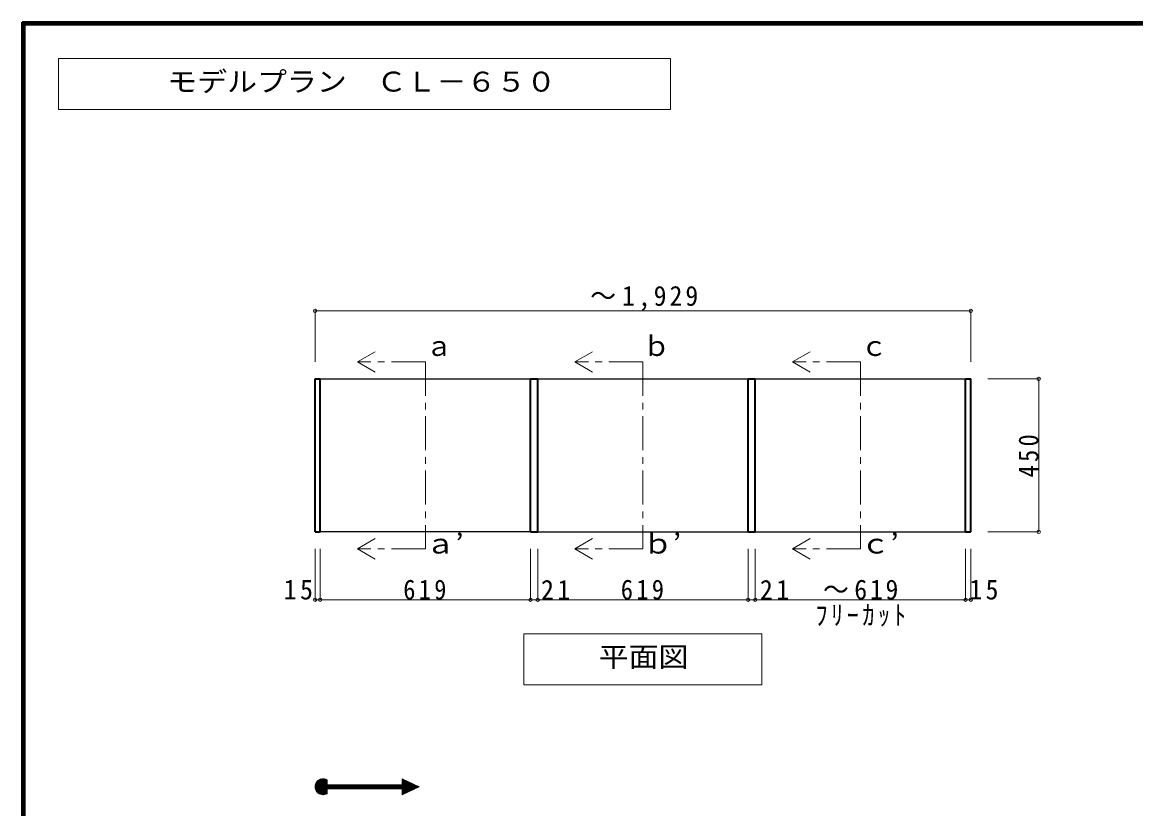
# Model space of a CAD drawing. Units: millimetres, scale not verified. Extents: x -3922 to 3878, y -2932 to 2722.
# Drawn here: x -3922 to -646, y 408 to 2722 of the extents above; entities that cross this region are included whole.
import ezdxf
from ezdxf.enums import TextEntityAlignment as Align

# ---------------------------------------------------------------- set-up
doc = ezdxf.new("R2010")
doc.units = ezdxf.units.MM
doc.header["$LTSCALE"] = 20
doc.header["$PDMODE"] = 32
doc.header["$PDSIZE"] = 10
doc.linetypes.add('CHAIN1', pattern=[8, 5, -1, 1, -1])
for name, color, linetype, lineweight in [('0-2', 2, 'Continuous', 35), ('0-3_固定棚', 3, 'Continuous', 25), ('0-A_文字', 7, 'Continuous', 18), ('0-B_寸法', 7, 'Continuous', 9), ('F-1_枠', 6, 'Continuous', 40)]:
    doc.layers.add(name, color=color, linetype=linetype, lineweight=lineweight)
doc.styles.add('ＭＳ ゴシック', font='')
doc.styles.get('ＭＳ ゴシック').set_extended_font_data('MS Gothic')

msp = doc.modelspace()

# ---------------------------------------------------------------- linework, layer by layer
at = {"layer": '0-2'}
for p, q in [((-3060.67, 1222.73), (-3060.67, 1672.73)), ((-3060.67, 1672.73), (-3045.67, 1672.73)), ((-3045.67, 1222.73), (-3045.67, 1672.73)), ((-2426.67, 1222.73), (-2426.67, 1672.73)), ((-2426.67, 1672.73), (-2405.67, 1672.73)), ((-2405.67, 1222.73), (-2405.67, 1672.73)), ((-1786.67, 1222.73), (-1786.67, 1672.73)), ((-1786.67, 1672.73), (-1765.67, 1672.73)), ((-1765.67, 1222.73), (-1765.67, 1672.73)), ((-1146.67, 1222.73), (-1146.67, 1672.73)), ((-1146.67, 1672.73), (-1131.67, 1672.73)), ((-1131.67, 1222.73), (-1131.67, 1672.73)), ((-3060.67, 1222.73), (-3045.67, 1222.73)), ((-2426.67, 1222.73), (-2405.67, 1222.73)), ((-1786.67, 1222.73), (-1765.67, 1222.73)), ((-1146.67, 1222.73), (-1131.67, 1222.73))]:
    msp.add_line(p, q, dxfattribs=at)
at = {"layer": '0-3_固定棚'}
for p, q in [((-3045.67, 1672.73), (-2426.67, 1672.73)), ((-2405.67, 1672.73), (-1786.67, 1672.73)), ((-1765.67, 1672.73), (-1146.67, 1672.73)), ((-2426.67, 1222.73), (-3045.67, 1222.73)), ((-2405.67, 1222.73), (-1786.67, 1222.73)), ((-1765.67, 1222.73), (-1146.67, 1222.73))]:
    msp.add_line(p, q, dxfattribs=at)
at = {"layer": '0-A_文字'}
for p, q in [((-2936.17, 1722.73), (-2884.2, 1752.73)), ((-2296.17, 1722.73), (-2244.2, 1752.73)), ((-1656.17, 1722.73), (-1604.2, 1752.73)), ((-2936.17, 1722.73), (-2884.2, 1692.73)), ((-2296.17, 1722.73), (-2244.2, 1692.73)), ((-1656.17, 1722.73), (-1604.2, 1692.73)), ((-2936.17, 1172.73), (-2884.2, 1202.73)), ((-2296.17, 1172.73), (-2244.2, 1202.73)), ((-1656.17, 1172.73), (-1604.2, 1202.73)), ((-2936.17, 1172.73), (-2884.2, 1142.73)), ((-2296.17, 1172.73), (-2244.2, 1142.73)), ((-1656.17, 1172.73), (-1604.2, 1142.73)), ((-1746.17, 922.73), (-1746.17, 772.73)), ((-2446.17, 772.73), (-1746.17, 772.73)), ((-3060.66, 472.25), (-3036.71, 496.2)), ((-3060.52, 475.22), (-3039.68, 496.06)), ((-3060.48, 469.61), (-3034.07, 496.02)), ((-3060.04, 467.21), (-3031.67, 495.58)), ((-3059.86, 478.71), (-3043.16, 495.4)), ((-3059.41, 465.01), (-3029.47, 494.96)), ((-3058.62, 462.98), (-3027.44, 494.16)), ((-3058.11, 483.29), (-3047.75, 493.65)), ((-3057.67, 461.09), (-3025.55, 493.22)), ((-2804.76, 496.21), (-2753.95, 472.6)), ((-2804.76, 478.49), (-2804.76, 496.21)), ((-2804.76, 493.39), (-2802.84, 495.31)), ((-2804.76, 490.56), (-2800.91, 494.42)), ((-2804.76, 487.73), (-2798.98, 493.52)), ((-2804.76, 484.9), (-2797.05, 492.62)), ((-2804.76, 482.07), (-2795.11, 491.72)), ((-3056.6, 459.34), (-3025.25, 490.69)), ((-3055.39, 457.72), (-3025.25, 487.86)), ((-3054.06, 456.22), (-3025.25, 485.03)), ((-3052.62, 454.84), (-3025.25, 482.21)), ((-3051.05, 453.58), (-3025.25, 479.38)), ((-3049.36, 452.44), (-3023.31, 478.49)), ((-3047.53, 451.44), (-3020.48, 478.49)), ((-3045.57, 450.57), (-3017.65, 478.49)), ((-3043.45, 449.87), (-3014.82, 478.49)), ((-3041.14, 449.34), (-3025.25, 465.23)), ((-3038.62, 449.04), (-3025.25, 462.41)), ((-3035.81, 449.02), (-3025.25, 459.58)), ((-3025.25, 466.7), (-3025.25, 452.15)), ((-3025.25, 466.7), (-2804.76, 466.7)), ((-3023.79, 466.7), (-3011.99, 478.49)), ((-3020.96, 466.7), (-3009.16, 478.49)), ((-3018.13, 466.7), (-3006.33, 478.49)), ((-3015.3, 466.7), (-3003.51, 478.49)), ((-3012.47, 466.7), (-3000.68, 478.49)), ((-3009.64, 466.7), (-2997.85, 478.49)), ((-3006.81, 466.7), (-2995.02, 478.49)), ((-3003.99, 466.7), (-2992.19, 478.49)), ((-3001.16, 466.7), (-2989.36, 478.49)), ((-2998.33, 466.7), (-2986.54, 478.49)), ((-2995.5, 466.7), (-2983.71, 478.49)), ((-2992.67, 466.7), (-2980.88, 478.49)), ((-2989.84, 466.7), (-2978.05, 478.49)), ((-2987.02, 466.7), (-2975.22, 478.49)), ((-2984.19, 466.7), (-2972.39, 478.49)), ((-2981.36, 466.7), (-2969.56, 478.49)), ((-2978.53, 466.7), (-2966.74, 478.49)), ((-2975.7, 466.7), (-2963.91, 478.49)), ((-2972.87, 466.7), (-2961.08, 478.49)), ((-2970.05, 466.7), (-2958.25, 478.49)), ((-2967.22, 466.7), (-2955.42, 478.49)), ((-2964.39, 466.7), (-2952.59, 478.49)), ((-2961.56, 466.7), (-2949.77, 478.49)), ((-2958.73, 466.7), (-2946.94, 478.49)), ((-2955.9, 466.7), (-2944.11, 478.49)), ((-2953.07, 466.7), (-2941.28, 478.49)), ((-2950.25, 466.7), (-2938.45, 478.49)), ((-2947.42, 466.7), (-2935.62, 478.49)), ((-2944.59, 466.7), (-2932.8, 478.49)), ((-2941.76, 466.7), (-2929.97, 478.49)), ((-2938.93, 466.7), (-2927.14, 478.49)), ((-2936.1, 466.7), (-2924.31, 478.49)), ((-2933.28, 466.7), (-2921.48, 478.49)), ((-2930.45, 466.7), (-2918.65, 478.49)), ((-2927.62, 466.7), (-2915.82, 478.49)), ((-2924.79, 466.7), (-2913, 478.49)), ((-2921.96, 466.7), (-2910.17, 478.49)), ((-2919.13, 466.7), (-2907.34, 478.49)), ((-2916.3, 466.7), (-2904.51, 478.49)), ((-2913.48, 466.7), (-2901.68, 478.49)), ((-2910.65, 466.7), (-2898.85, 478.49)), ((-2907.82, 466.7), (-2896.03, 478.49)), ((-2904.99, 466.7), (-2893.2, 478.49)), ((-2902.16, 466.7), (-2890.37, 478.49)), ((-2899.33, 466.7), (-2887.54, 478.49)), ((-2896.51, 466.7), (-2884.71, 478.49)), ((-2893.68, 466.7), (-2881.88, 478.49)), ((-2890.85, 466.7), (-2879.06, 478.49)), ((-2888.02, 466.7), (-2876.23, 478.49)), ((-2885.19, 466.7), (-2873.4, 478.49)), ((-2882.36, 466.7), (-2870.57, 478.49)), ((-2879.54, 466.7), (-2867.74, 478.49)), ((-2876.71, 466.7), (-2864.91, 478.49)), ((-2873.88, 466.7), (-2862.08, 478.49)), ((-2871.05, 466.7), (-2859.26, 478.49)), ((-2868.22, 466.7), (-2856.43, 478.49)), ((-2865.39, 466.7), (-2853.6, 478.49)), ((-2862.56, 466.7), (-2850.77, 478.49)), ((-2859.74, 466.7), (-2847.94, 478.49)), ((-2856.91, 466.7), (-2845.11, 478.49)), ((-2854.08, 466.7), (-2842.29, 478.49)), ((-2851.25, 466.7), (-2839.46, 478.49)), ((-2848.42, 466.7), (-2836.63, 478.49)), ((-2845.59, 466.7), (-2833.8, 478.49)), ((-2842.77, 466.7), (-2830.97, 478.49)), ((-2839.94, 466.7), (-2828.14, 478.49)), ((-2837.11, 466.7), (-2825.32, 478.49)), ((-2834.28, 466.7), (-2822.49, 478.49)), ((-2831.45, 466.7), (-2819.66, 478.49)), ((-2828.62, 466.7), (-2816.83, 478.49)), ((-2825.8, 466.7), (-2814, 478.49)), ((-2822.97, 466.7), (-2811.17, 478.49)), ((-2820.14, 466.7), (-2808.34, 478.49)), ((-2817.31, 466.7), (-2805.52, 478.49)), ((-2814.48, 466.7), (-2791.25, 489.93)), ((-2811.65, 466.7), (-2789.32, 489.03)), ((-2808.82, 466.7), (-2787.39, 488.13)), ((-2806, 466.7), (-2785.46, 487.24)), ((-2804.76, 479.25), (-2793.18, 490.83)), ((-2804.76, 465.1), (-2783.53, 486.34)), ((-2804.76, 462.27), (-2781.6, 485.44)), ((-2804.76, 459.45), (-2779.66, 484.55)), ((-2804.76, 456.62), (-2777.73, 483.65)), ((-2804.76, 453.79), (-2775.8, 482.75)), ((-2804.76, 450.96), (-2773.87, 481.85)), ((-2804.76, 448.99), (-2753.95, 472.6)), ((-2804.76, 466.7), (-2804.76, 448.99)), ((-2803.17, 449.73), (-2771.94, 480.96)), ((-2797.89, 452.18), (-2770.01, 480.06)), ((-2792.6, 454.64), (-2768.08, 479.16)), ((-2787.32, 457.09), (-2766.15, 478.27)), ((-2782.04, 459.54), (-2764.22, 477.37)), ((-2776.76, 462), (-2762.28, 476.47)), ((-2771.47, 464.45), (-2760.35, 475.57)), ((-2766.19, 466.91), (-2758.42, 474.68)), ((-2760.91, 469.36), (-2756.49, 473.78)), ((-2755.62, 471.82), (-2754.56, 472.88)), ((-3032.59, 449.41), (-3025.25, 456.75)), ((-3028.63, 450.54), (-3025.25, 453.92))]:
    msp.add_line(p, q, dxfattribs=at)
at = {"layer": '0-A_文字', "linetype": 'CHAIN1'}
for p, q in [((-2736.17, 1722.73), (-2936.17, 1722.73)), ((-2096.17, 1722.73), (-2296.17, 1722.73)), ((-2096.17, 1722.73), (-2096.17, 1172.73)), ((-1456.17, 1722.73), (-1656.17, 1722.73)), ((-1456.17, 1722.73), (-1456.17, 1172.73)), ((-2096.17, 1172.73), (-2296.17, 1172.73)), ((-1456.17, 1172.73), (-1656.17, 1172.73))]:
    msp.add_line(p, q, dxfattribs=at)
at = {"layer": '0-A_文字'}
msp.add_lwpolyline([(-3815.36, 2465.63), (-2015.36, 2465.63), (-2015.36, 2615.63), (-3815.36, 2615.63)], close=True, dxfattribs=at)
at = {"layer": '0-A_文字', "linetype": 'CHAIN1'}
msp.add_lwpolyline([(-2736.17, 1722.73), (-2736.17, 1172.73), (-2936.17, 1172.73)], dxfattribs=at)
at = {"layer": '0-A_文字'}
for points in [[(-1746.17, 922.73), (-2446.17, 922.73), (-2446.17, 772.73)], [(-3025.25, 493.04), (-3025.25, 478.49), (-2804.76, 478.49)]]:
    msp.add_lwpolyline(points, dxfattribs=at)
msp.add_arc((-3037.06, 472.6), 23.61, 60, 300, dxfattribs=at)
at = {"layer": '0-B_寸法', "color": 4}
for p, q in [((-3060.67, 1872.73), (-3060.67, 1722.73)), ((-3060.67, 1872.73), (-1131.67, 1872.73)), ((-1131.67, 1872.73), (-1131.67, 1722.73)), ((-931.67, 1672.73), (-1081.67, 1672.73)), ((-931.67, 1672.73), (-931.67, 1222.73)), ((-931.67, 1222.73), (-1081.67, 1222.73)), ((-3060.67, 1022.73), (-3060.67, 1172.73)), ((-3045.67, 1022.73), (-3045.67, 1172.73)), ((-2426.67, 1022.73), (-2426.67, 1172.73)), ((-2405.67, 1022.73), (-2405.67, 1172.73)), ((-1786.67, 1022.73), (-1786.67, 1172.73)), ((-1765.67, 1022.73), (-1765.67, 1172.73)), ((-1146.67, 1022.73), (-1146.67, 1172.73)), ((-1131.67, 1022.73), (-1131.67, 1172.73)), ((-3060.67, 1022.73), (-3045.67, 1022.73)), ((-3045.67, 1022.73), (-2426.67, 1022.73)), ((-2426.67, 1022.73), (-2405.67, 1022.73)), ((-2405.67, 1022.73), (-1146.67, 1022.73)), ((-1146.67, 1022.73), (-1131.67, 1022.73))]:
    msp.add_line(p, q, dxfattribs=at)
at = {"layer": '0-B_寸法'}
for p in [(-3060.67, 1872.73), (-1131.67, 1872.73), (-931.67, 1672.73), (-931.67, 1222.73), (-3060.67, 1022.73), (-3045.67, 1022.73), (-2426.67, 1022.73), (-2405.67, 1022.73), (-1786.67, 1022.73), (-1765.67, 1022.73), (-1146.67, 1022.73), (-1131.67, 1022.73)]:
    msp.add_point(p, dxfattribs=at)
at = {"layer": 'F-1_枠'}
for p, q in [((-3922.03, 2722.29), (-3922.03, -2864.37)), ((-3922.03, 2722.29), (3877.97, 2722.29)), ((-3918.7, 2722.29), (-3918.7, -2864.37)), ((-3915.36, 2722.29), (-3915.36, -2864.37)), ((-3922.03, 2718.96), (3877.97, 2718.96)), ((-3922.03, 2715.63), (3877.97, 2715.63))]:
    msp.add_line(p, q, dxfattribs=at)

# ---------------------------------------------------------------- texts
at = {"layer": '0-A_文字', "style": 'ＭＳ ゴシック', "width": 1.1}
for s, p in [('モデルプラン\u3000ＣＬ－６５０', (-3495.36, 2500.63)), ('ａ’', (-2736.17, 1141.21)), ('ｂ’', (-2096.17, 1141.21)), ('ｃ’', (-1456.17, 1141.21)), ('平面図', (-2226.17, 807.73))]:
    msp.add_text(s, height=58.65, dxfattribs=at).set_placement(p, align=Align.BOTTOM_LEFT)
at = {"layer": '0-A_文字', "style": 'ＭＳ ゴシック'}
for s, p in [('ｂ', (-2096.17, 1722.73)), ('ａ', (-2736.17, 1722.73)), ('ｃ', (-1456.17, 1722.73))]:
    msp.add_text(s, height=58.65, dxfattribs=at).set_placement(p, align=Align.BOTTOM_LEFT)
at = {"layer": '0-B_寸法', "char_height": 58.65, "attachment_point": 7, "style": 'ＭＳ ゴシック'}
for s, insert in [('\\T1.23;\\W0.95;～1,929', (-2251.17, 1872.73)), ('\\T1.27;\\W0.9;619', (-2801.17, 1022.73)), ('\\T1.27;\\W0.9;619', (-2161.17, 1022.73)), ('\\T1.21;\\W0.95;～619', (-1566.17, 1022.73)), ('\\T1.27;\\W0.95;15', (-3152.93, 1022.73)), ('\\T1.27;\\W0.95;21', (-2395.8, 1022.73)), ('\\T1.27;\\W0.95;21', (-1751.98, 1022.73)), ('\\T1.27;\\W0.95;15', (-1136.09, 1022.73)), ('\\T1.28;\\W0.9;ﾌﾘｰｶｯﾄ', (-1588.67, 943.86))]:
    msp.add_mtext(s, dxfattribs=dict(at, insert=insert))
at = {"layer": '0-B_寸法', "insert": (-931.67, 1382.73), "char_height": 58.65, "attachment_point": 7, "rotation": 90, "style": 'ＭＳ ゴシック'}
msp.add_mtext('\\T1.27;\\W0.9;450', dxfattribs=at)

doc.saveas('drawing.dxf')
